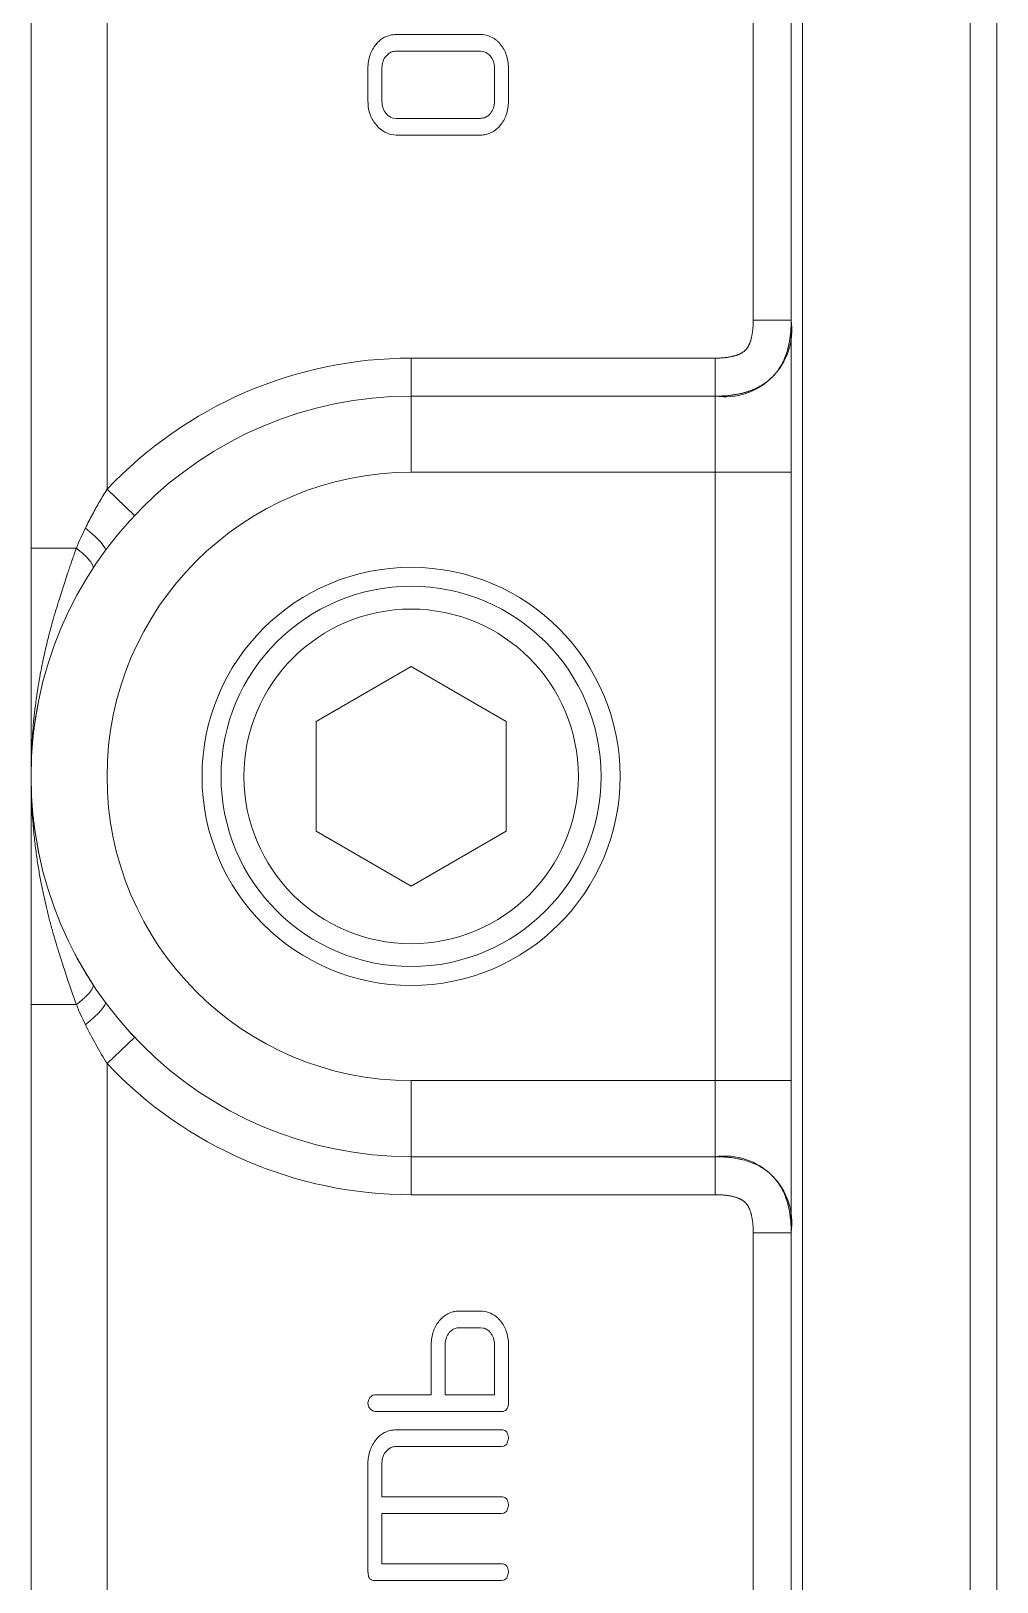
# Model space of a CAD drawing. Header units: millimetres. Extents: x -343 to 390, y -339 to 375.
# Drawn here: x -57.5 to -32.09, y -51.18 to -10.4 of the extents above; entities that cross this region are included whole.
import ezdxf

# ---------------------------------------------------------------- set-up
doc = ezdxf.new("R2010")
doc.units = ezdxf.units.MM
doc.linetypes.add('K5LT_THIN', pattern=[0])

# ---------------------------------------------------------------- blocks, each defined once
blk = doc.blocks.new('U7')
at = {"color": 7, "linetype": 'K5LT_THIN', "lineweight": 18}
for p, q in [((-37.5, 80), (-37.5, -80)), ((-37.207, 80), (-37.207, -80)), ((-32.793, 80), (-32.793, -80)), ((-32.086, 80), (-32.086, -80)), ((-57.5, -24), (-57.5, 24)), ((-55.5, -22.45), (-55.5, 22.45)), ((-38.5, 18), (-38.5, -18)), ((-45.678, -10.491), (-47.896, -10.491)), ((-48.099, -10.999), (-48.16, -11.058)), ((-45.676, -10.93), (-47.897, -10.93)), ((-45.603, -10.938), (-45.676, -10.93)), ((-48.635, -11.372), (-48.635, -12.253)), ((-48.267, -11.371), (-48.267, -12.254)), ((-45.306, -12.254), (-45.306, -11.371)), ((-44.939, -12.253), (-44.939, -11.372)), ((-45.474, -12.626), (-45.414, -12.567)), ((-48.404, -12.883), (-48.355, -12.932)), ((-47.97, -12.687), (-47.897, -12.695)), ((-47.897, -12.695), (-45.676, -12.695)), ((-47.896, -13.134), (-45.678, -13.134)), ((-38.5, -18), (-37.5, -18)), ((-39.5, -19), (-47.5, -19)), ((-47.5, -19), (-47.5, -20)), ((-39.5, -19), (-39.5, -20)), ((-39.5, -20), (-47.5, -20)), ((-47.5, -22), (-47.5, -20)), ((-39.5, -20), (-39.5, -20)), ((-39.5, -20), (-39.5, -22)), ((-39.5, -22), (-47.5, -22)), ((-37.5, -22), (-39.5, -22)), ((-39.5, -22), (-39.5, -38)), ((-55.5, -22.45), (-54.773, -23.137)), ((-57.5, -30), (-57.5, -24)), ((-57.5, -24), (-56.306, -24)), ((-57.5, -24), (-57.5, -28.597)), ((-50, -28.557), (-47.5, -27.113)), ((-47.5, -27.113), (-45, -28.557)), ((-57.5, -29.939), (-57.5, -28.597)), ((-50, -31.443), (-50, -28.557)), ((-45, -28.557), (-45, -31.443)), ((-57.5, -29.939), (-57.5, -30.832)), ((-57.5, -36), (-57.5, -30)), ((-57.5, -30), (-57.5, -30)), ((-57.5, -30.003), (-57.5, -30.006)), ((-57.5, -30.02), (-57.5, -31.409)), ((-47.5, -32.887), (-50, -31.443)), ((-45, -31.443), (-47.5, -32.887)), ((-57.5, -32.021), (-57.5, -32.634)), ((-57.5, -32.634), (-57.5, -36)), ((-57.5, -95), (-57.5, -36)), ((-57.5, -36), (-56.306, -36)), ((-55.5, -37.55), (-54.773, -36.863)), ((-55.5, -87.45), (-55.5, -37.55)), ((-47.5, -38), (-47.5, -40)), ((-47.5, -38), (-39.5, -38)), ((-39.5, -38), (-39.5, -40)), ((-39.5, -38), (-37.5, -38)), ((-47.5, -40), (-39.5, -40)), ((-47.5, -41), (-47.5, -40)), ((-39.5, -41), (-39.5, -40)), ((-47.5, -41), (-39.5, -41)), ((-38.5, -42), (-38.5, -70.029)), ((-38.5, -42), (-37.5, -42)), ((-45.678, -44.059), (-46.232, -44.059)), ((-46.435, -44.567), (-46.495, -44.626)), ((-45.677, -44.498), (-46.232, -44.498)), ((-45.604, -44.506), (-45.677, -44.498)), ((-46.971, -44.94), (-46.971, -46.263)), ((-46.603, -44.939), (-46.603, -46.263)), ((-45.306, -46.263), (-45.306, -44.939)), ((-44.939, -46.482), (-44.939, -44.94)), ((-48.505, -46.271), (-48.587, -46.333)), ((-48.45, -46.263), (-48.505, -46.271)), ((-46.971, -46.263), (-48.45, -46.263)), ((-46.603, -46.263), (-45.306, -46.263)), ((-48.572, -46.636), (-48.51, -46.686)), ((-48.51, -46.686), (-48.45, -46.702)), ((-48.45, -46.702), (-45.123, -46.702)), ((-45.123, -47.184), (-47.896, -47.184)), ((-44.983, -47.245), (-45.01, -47.219)), ((-48.16, -47.751), (-48.099, -47.692)), ((-47.897, -47.623), (-45.124, -47.623)), ((-45.124, -47.623), (-45.059, -47.614)), ((-45.059, -47.614), (-44.983, -47.557)), ((-48.635, -48.064), (-48.635, -50.927)), ((-48.267, -48.946), (-48.267, -48.064)), ((-45.124, -48.946), (-48.267, -48.946)), ((-45.059, -49.376), (-44.983, -49.319)), ((-44.983, -49.007), (-45.01, -48.981)), ((-48.267, -49.385), (-45.124, -49.385)), ((-48.267, -50.708), (-48.267, -49.385)), ((-45.124, -49.385), (-45.059, -49.376)), ((-45.124, -50.708), (-48.267, -50.708)), ((-44.983, -50.769), (-45.01, -50.743)), ((-48.584, -51.098), (-48.569, -51.112)), ((-48.45, -51.147), (-45.123, -51.147)), ((-45.123, -51.147), (-45.059, -51.138)), ((-45.059, -51.138), (-44.983, -51.081))]:
    blk.add_line(p, q, dxfattribs=at)
for radius in [5.5, 5, 4.4]:
    blk.add_circle((-47.5, -30), radius, dxfattribs=at)
for centre, radius, start, end in [((-47.821, -11.245), 0.78, 122.7981, 140.4886), ((-47.914, -11.099), 0.607, 102.725, 122.7981), ((-47.905, -11.142), 0.651, 96.1694, 102.725), ((-47.896, -11.225), 0.735, 90, 96.1694), ((-45.678, -11.159), 0.669, 71.1755, 90), ((-45.669, -11.135), 0.642, 51.9698, 71.1755), ((-47.738, -11.313), 0.888, 140.4886, 161.1727), ((-47.901, -11.252), 0.322, 108.8258, 128.0306), ((-47.897, -11.265), 0.335, 90, 108.8258), ((-45.668, -11.235), 0.305, 57.5948, 77.6877), ((-45.717, -11.312), 0.396, 39.989, 57.5948), ((-45.728, -11.21), 0.738, 45.7108, 51.9698), ((-45.831, -11.315), 0.885, 39.997, 45.7108), ((-45.818, -11.304), 0.868, 18.9164, 39.997), ((-47.566, -11.372), 1.069, 161.1727, 180), ((-47.728, -11.371), 0.539, 161.0877, 180), ((-47.827, -11.337), 0.435, 140.011, 161.0877), ((-45.747, -11.337), 0.435, 18.9123, 39.989), ((-45.845, -11.371), 0.539, 0, 18.9123), ((-46.015, -11.372), 1.076, 0, 18.9164), ((-47.606, -12.253), 1.029, 180, 200.1387), ((-47.794, -12.322), 0.828, 200.1387, 222.6136), ((-47.728, -12.254), 0.539, 180, 198.9123), ((-47.827, -12.287), 0.435, 198.9123, 219.989), ((-47.856, -12.312), 0.396, 219.989, 237.5948), ((-45.672, -12.372), 0.322, 288.8258, 308.0306), ((-45.747, -12.287), 0.435, 320.011, 341.0877), ((-45.845, -12.254), 0.539, 341.0877, 0), ((-45.818, -12.32), 0.868, 320.003, 341.0836), ((-46.015, -12.253), 1.076, 341.0836, 0), ((-47.804, -12.355), 0.799, 226.3445, 246.3197), ((-47.905, -12.389), 0.305, 237.5948, 257.6876), ((-45.676, -12.36), 0.335, 270, 288.8258), ((-45.661, -12.524), 0.609, 282.3033, 302.3947), ((-45.759, -12.37), 0.791, 302.3947, 320.003), ((-47.896, -12.563), 0.571, 246.3197, 270), ((-45.678, -12.408), 0.726, 270, 275.9799), ((-45.67, -12.484), 0.649, 275.9799, 282.3033), ((-39.25, -18.25), 1.768, 261.8697, 8.13), ((-47.5, -30), 11, 90, 136.6582), ((-47.5, -30), 10, 90, 270), ((-47.5, -30), 8, 90, 270), ((-47.5, -30), 11, 223.3418, 270), ((-39.25, -41.75), 1.768, 351.8699, 98.1309), ((-46.073, -44.881), 0.888, 140.518, 161.1922), ((-46.156, -44.813), 0.78, 122.8353, 140.518), ((-46.25, -44.667), 0.606, 102.7573, 122.8353), ((-46.241, -44.709), 0.65, 96.1851, 102.7573), ((-46.232, -44.792), 0.733, 90, 96.1851), ((-45.678, -44.727), 0.668, 71.1724, 90), ((-45.669, -44.702), 0.642, 51.9694, 71.1724), ((-45.728, -44.778), 0.738, 45.7043, 51.9694), ((-45.831, -44.883), 0.885, 39.9861, 45.7043), ((-45.818, -44.872), 0.869, 18.9096, 39.9861), ((-45.899, -44.94), 1.071, 161.1922, 180), ((-46.064, -44.939), 0.538, 161.0708, 180), ((-46.162, -44.906), 0.435, 139.9839, 161.0708), ((-46.237, -44.821), 0.322, 108.8239, 128.0291), ((-46.232, -44.833), 0.335, 90, 108.8239), ((-45.668, -44.804), 0.305, 57.627, 77.7166), ((-45.717, -44.881), 0.396, 40.0161, 57.627), ((-45.747, -44.906), 0.435, 18.9292, 40.0161), ((-45.845, -44.939), 0.538, 0, 18.9292), ((-46.015, -44.94), 1.077, 0, 18.9096), ((-48.389, -46.482), 0.246, 162.1524, 180), ((-48.42, -46.482), 0.215, 180, 202.2331), ((-48.35, -46.495), 0.286, 145.6233, 162.1524), ((-45.321, -46.482), 0.382, 343.3724, 0), ((-48.404, -46.476), 0.232, 202.2331, 223.6477), ((-45.123, -46.468), 0.234, 270, 290.3665), ((-45.089, -46.56), 0.136, 290.3665, 317.1576), ((-45.104, -46.547), 0.155, 317.1576, 343.3724), ((-47.821, -47.937), 0.78, 122.784, 140.4773), ((-47.914, -47.792), 0.607, 102.7127, 122.784), ((-47.905, -47.835), 0.651, 96.1634, 102.7127), ((-47.896, -47.919), 0.735, 90, 96.1634), ((-45.123, -47.398), 0.215, 72.6665, 90), ((-45.107, -47.345), 0.158, 52.4687, 72.6665), ((-45.152, -47.367), 0.208, 15.67, 35.7955), ((-45.281, -47.403), 0.342, 0, 15.67), ((-47.566, -48.064), 1.069, 161.1674, 180), ((-47.738, -48.006), 0.887, 140.4773, 161.1674), ((-47.901, -47.945), 0.321, 108.8275, 128.0306), ((-47.897, -47.957), 0.334, 90, 108.8275), ((-46.249, -47.065), 1.358, 338.7695, 343.9021), ((-45.077, -47.403), 0.139, 343.9021, 0), ((-47.728, -48.064), 0.539, 161.0898, 180), ((-47.827, -48.03), 0.435, 140.0136, 161.0898), ((-45.124, -49.161), 0.215, 72.6721, 90), ((-45.107, -49.107), 0.159, 52.473, 72.6721), ((-45.152, -49.129), 0.208, 15.67, 35.7955), ((-46.249, -48.827), 1.358, 338.7695, 343.9021), ((-45.281, -49.165), 0.342, 0, 15.67), ((-45.077, -49.165), 0.139, 343.9021, 0), ((-48.253, -50.927), 0.381, 180, 196.7032), ((-45.124, -50.923), 0.215, 72.6721, 90), ((-45.107, -50.869), 0.159, 52.473, 72.6721), ((-45.152, -50.891), 0.208, 15.67, 35.7955), ((-46.249, -50.589), 1.358, 338.7695, 343.9021), ((-45.281, -50.927), 0.342, 0, 15.67), ((-45.077, -50.927), 0.139, 343.9021, 0), ((-48.47, -50.992), 0.155, 196.7032, 223.05), ((-48.48, -51), 0.142, 231.3812, 253.3461), ((-48.45, -50.901), 0.246, 253.3461, 270)]:
    blk.add_arc(centre, radius, start, end, dxfattribs=at)
for centre, major_axis, start_param, end_param in [((-56.353, -23.472), (-0.805, 0.593), 3.141593, 4.481401), ((-56.353, -36.528), (0.805, 0.593), 4.943377, 6.283185)]:
    blk.add_ellipse(centre, major_axis=major_axis, ratio=0.173421, start_param=start_param, end_param=end_param, dxfattribs=at)
for points, knots in [([(-39.5, -19), (-39.486, -19), (-39.475, -19), (-39.451, -19), (-39.439, -18.999), (-39.394, -18.998), (-39.361, -18.997), (-39.314, -18.994), (-39.297, -18.993), (-39.265, -18.99), (-39.249, -18.988), (-39.221, -18.985), (-39.209, -18.984), (-39.183, -18.98), (-39.17, -18.979), (-39.145, -18.975), (-39.132, -18.973), (-39.106, -18.968), (-39.093, -18.966), (-39.067, -18.96), (-39.054, -18.957), (-39.036, -18.953), (-39.031, -18.952), (-39.016, -18.948), (-39.006, -18.946), (-38.987, -18.94), (-38.977, -18.938), (-38.957, -18.932), (-38.947, -18.928), (-38.928, -18.922), (-38.918, -18.918), (-38.907, -18.914), (-38.905, -18.913), (-38.896, -18.91), (-38.889, -18.907), (-38.875, -18.901), (-38.867, -18.898), (-38.853, -18.891), (-38.846, -18.888), (-38.831, -18.881), (-38.824, -18.877), (-38.811, -18.87), (-38.805, -18.867), (-38.794, -18.86), (-38.789, -18.857), (-38.779, -18.851), (-38.774, -18.847), (-38.764, -18.841), (-38.76, -18.837), (-38.755, -18.834), (-38.754, -18.833), (-38.745, -18.827), (-38.737, -18.82), (-38.722, -18.807), (-38.715, -18.801), (-38.708, -18.793), (-38.707, -18.793), (-38.707, -18.793), (-38.707, -18.792), (-38.699, -18.785), (-38.693, -18.778), (-38.68, -18.763), (-38.673, -18.755), (-38.667, -18.746), (-38.666, -18.745), (-38.663, -18.74), (-38.659, -18.736), (-38.653, -18.726), (-38.649, -18.721), (-38.643, -18.711), (-38.64, -18.706), (-38.633, -18.695), (-38.63, -18.689), (-38.623, -18.676), (-38.619, -18.669), (-38.612, -18.654), (-38.609, -18.647), (-38.602, -18.633), (-38.599, -18.625), (-38.593, -18.611), (-38.59, -18.604), (-38.587, -18.595), (-38.586, -18.593), (-38.582, -18.582), (-38.578, -18.572), (-38.572, -18.553), (-38.568, -18.543), (-38.562, -18.523), (-38.56, -18.513), (-38.554, -18.494), (-38.552, -18.484), (-38.548, -18.469), (-38.547, -18.464), (-38.543, -18.446), (-38.54, -18.433), (-38.534, -18.407), (-38.532, -18.394), (-38.527, -18.368), (-38.525, -18.355), (-38.521, -18.33), (-38.52, -18.317), (-38.516, -18.291), (-38.515, -18.279), (-38.512, -18.251), (-38.51, -18.235), (-38.507, -18.203), (-38.506, -18.186), (-38.503, -18.139), (-38.502, -18.106), (-38.5, -18.049), (-38.5, -18.027), (-38.5, -18)], [7.664257, 7.664257, 7.664257, 7.664257, 7.990523, 7.990523, 8.321273, 8.321273, 9.196598, 9.196598, 9.642484, 9.642484, 10.095224, 10.095224, 10.446111, 10.446111, 10.820208, 10.820208, 11.201138, 11.201138, 11.590201, 11.590201, 11.989027, 11.989027, 12.151955, 12.151955, 12.468122, 12.468122, 12.792813, 12.792813, 13.127697, 13.127697, 13.474894, 13.474894, 13.529832, 13.529832, 13.79585, 13.79585, 14.071454, 14.071454, 14.358425, 14.358425, 14.658893, 14.658893, 14.909261, 14.909261, 15.15159, 15.15159, 15.386753, 15.386753, 15.615738, 15.615738, 15.641164, 15.641164, 16.067463, 16.067463, 16.484057, 16.484057, 16.5, 16.5, 16.515943, 16.515943, 16.932537, 16.932537, 17.358836, 17.358836, 17.384262, 17.384262, 17.613247, 17.613247, 17.84841, 17.84841, 18.090739, 18.090739, 18.341107, 18.341107, 18.641575, 18.641575, 18.928546, 18.928546, 19.20415, 19.20415, 19.470168, 19.470168, 19.525106, 19.525106, 19.872303, 19.872303, 20.207187, 20.207187, 20.531878, 20.531878, 20.848045, 20.848045, 21.010973, 21.010973, 21.409799, 21.409799, 21.798862, 21.798862, 22.179792, 22.179792, 22.553889, 22.553889, 22.904776, 22.904776, 23.357516, 23.357516, 23.803402, 23.803402, 24.678727, 24.678727, 25.335743, 25.335743, 25.335743, 25.335743]), ([(-37.5, -18), (-37.5, -18), (-37.5, -18), (-37.5, -18.002), (-37.5, -18.003), (-37.5, -18.008), (-37.5, -18.01), (-37.5, -18.017), (-37.5, -18.022), (-37.5, -18.035), (-37.5, -18.044), (-37.501, -18.07), (-37.501, -18.087), (-37.502, -18.138), (-37.504, -18.173), (-37.506, -18.212), (-37.506, -18.216), (-37.508, -18.248), (-37.51, -18.276), (-37.514, -18.327), (-37.517, -18.35), (-37.521, -18.393), (-37.524, -18.412), (-37.529, -18.45), (-37.531, -18.469), (-37.537, -18.508), (-37.54, -18.528), (-37.547, -18.569), (-37.551, -18.59), (-37.56, -18.633), (-37.564, -18.654), (-37.572, -18.688), (-37.575, -18.701), (-37.581, -18.723), (-37.583, -18.732), (-37.59, -18.759), (-37.595, -18.777), (-37.605, -18.813), (-37.611, -18.832), (-37.623, -18.87), (-37.63, -18.89), (-37.642, -18.924), (-37.647, -18.939), (-37.654, -18.957), (-37.656, -18.96), (-37.659, -18.97), (-37.662, -18.976), (-37.67, -18.995), (-37.675, -19.008), (-37.685, -19.031), (-37.689, -19.042), (-37.694, -19.052)], [0.000792, 0.000792, 0.000792, 0.000792, 0.006087, 0.006087, 0.126505, 0.126505, 0.336764, 0.336764, 0.674619, 0.674619, 1.35033, 1.35033, 2.701753, 2.701753, 5.404597, 5.404597, 5.728461, 5.728461, 7.892144, 7.892144, 9.720424, 9.720424, 11.240929, 11.240929, 12.717687, 12.717687, 14.312901, 14.312901, 15.962314, 15.962314, 17.675805, 17.675805, 18.684468, 18.684468, 19.424633, 19.424633, 20.874202, 20.874202, 22.392419, 22.392419, 23.992099, 23.992099, 25.222911, 25.222911, 25.496951, 25.496951, 26.034785, 26.034785, 27.117766, 27.117766, 28, 28, 28, 28]), ([(-37.5, -18), (-37.5, -18), (-37.5, -18), (-37.5, -18.003), (-37.5, -18.006), (-37.5, -18.009), (-37.5, -18.01), (-37.5, -18.013), (-37.5, -18.016), (-37.5, -18.025), (-37.5, -18.031), (-37.5, -18.05), (-37.5, -18.063), (-37.501, -18.102), (-37.502, -18.128), (-37.505, -18.195), (-37.507, -18.236), (-37.512, -18.301), (-37.514, -18.324), (-37.519, -18.371), (-37.522, -18.395), (-37.527, -18.438), (-37.529, -18.456), (-37.535, -18.495), (-37.538, -18.515), (-37.545, -18.556), (-37.549, -18.577), (-37.554, -18.605), (-37.556, -18.612), (-37.557, -18.619)], [0.000621, 0.000621, 0.000621, 0.000621, 0.005, 0.005, 0.184558, 0.184558, 0.201302, 0.201302, 0.36933, 0.36933, 0.738873, 0.738873, 1.477959, 1.477959, 2.956131, 2.956131, 5.356131, 5.356131, 6.707481, 6.707481, 8.097291, 8.097291, 9.190513, 9.190513, 10.371057, 10.371057, 11.5914, 11.5914, 12, 12, 12, 12]), ([(-37.5, -18), (-37.5, -18), (-37.5, -18), (-37.5, -18.002), (-37.5, -18.003), (-37.5, -18.007), (-37.5, -18.008), (-37.5, -18.01), (-37.5, -18.01), (-37.5, -18.014), (-37.5, -18.017), (-37.5, -18.027), (-37.5, -18.033), (-37.5, -18.054), (-37.501, -18.068), (-37.501, -18.097), (-37.502, -18.112), (-37.503, -18.142), (-37.503, -18.157), (-37.504, -18.172), (-37.504, -18.173), (-37.505, -18.193), (-37.506, -18.213), (-37.507, -18.232)], [0.000409, 0.000409, 0.000409, 0.000409, 0.003, 0.003, 0.065129, 0.065129, 0.1304, 0.1304, 0.142075, 0.142075, 0.26094, 0.26094, 0.52202, 0.52202, 1.044181, 1.044181, 1.644181, 1.644181, 2.214641, 2.214641, 2.244181, 2.244181, 3, 3, 3, 3]), ([(-37.5, -18), (-37.5, -18.006), (-37.5, -18.012), (-37.5, -18.024), (-37.5, -18.03), (-37.5, -18.042), (-37.5, -18.048), (-37.501, -18.067), (-37.501, -18.08), (-37.501, -18.092)], [0.0003501, 0.0003501, 0.0003501, 0.0003501, 0.2, 0.2, 0.4, 0.4, 0.6, 0.6, 1, 1, 1, 1]), ([(-39.372, -19.998), (-39.346, -19.997), (-39.32, -19.996), (-39.261, -19.993), (-39.229, -19.99), (-39.173, -19.986), (-39.15, -19.983), (-39.107, -19.979), (-39.088, -19.976), (-39.05, -19.971), (-39.031, -19.969), (-38.994, -19.963), (-38.976, -19.96), (-38.956, -19.957), (-38.953, -19.956), (-38.931, -19.953), (-38.91, -19.949), (-38.867, -19.94), (-38.846, -19.936), (-38.812, -19.928), (-38.799, -19.925), (-38.778, -19.919), (-38.768, -19.917), (-38.741, -19.91), (-38.723, -19.905), (-38.687, -19.895), (-38.668, -19.889), (-38.63, -19.877), (-38.61, -19.87), (-38.576, -19.858), (-38.561, -19.853), (-38.543, -19.846), (-38.54, -19.844), (-38.53, -19.841), (-38.524, -19.838), (-38.505, -19.83), (-38.492, -19.825), (-38.462, -19.812), (-38.446, -19.805), (-38.411, -19.789), (-38.394, -19.78), (-38.358, -19.762), (-38.34, -19.752), (-38.306, -19.733), (-38.29, -19.724), (-38.26, -19.706), (-38.245, -19.696), (-38.215, -19.677), (-38.2, -19.667), (-38.176, -19.649), (-38.165, -19.642), (-38.153, -19.633), (-38.152, -19.632), (-38.147, -19.628), (-38.144, -19.626), (-38.135, -19.619), (-38.129, -19.614), (-38.11, -19.599), (-38.098, -19.59), (-38.062, -19.559), (-38.039, -19.538), (-38.011, -19.511), (-38.005, -19.505), (-37.999, -19.499), (-37.998, -19.498), (-37.997, -19.497), (-37.996, -19.496), (-37.996, -19.496)], [0, 0, 0, 0, 2.047485, 2.047485, 4.572906, 4.572906, 6.400547, 6.400547, 7.920327, 7.920327, 9.396459, 9.396459, 10.830851, 10.830851, 10.991114, 10.991114, 12.639924, 12.639924, 14.352841, 14.352841, 15.362128, 15.362128, 16.102164, 16.102164, 17.551697, 17.551697, 19.069547, 19.069547, 20.668832, 20.668832, 21.899045, 21.899045, 22.173028, 22.173028, 22.711031, 22.711031, 23.794231, 23.794231, 25.213002, 25.213002, 26.726984, 26.726984, 28.355111, 28.355111, 29.751779, 29.751779, 31.136621, 31.136621, 32.511116, 32.511116, 33.513801, 33.513801, 33.667491, 33.667491, 33.968819, 33.968819, 34.573536, 34.573536, 35.789536, 35.789536, 38.236868, 38.236868, 38.835905, 38.835905, 38.935722, 38.935722, 39, 39, 39, 39]), ([(-39.042, -19.97), (-39.037, -19.97), (-39.033, -19.969), (-39.021, -19.967), (-39.013, -19.966), (-38.989, -19.962), (-38.973, -19.96), (-38.937, -19.954), (-38.916, -19.95), (-38.874, -19.941), (-38.852, -19.937), (-38.816, -19.929), (-38.801, -19.925), (-38.778, -19.919), (-38.768, -19.917), (-38.741, -19.91), (-38.723, -19.905), (-38.687, -19.895), (-38.668, -19.889), (-38.63, -19.877), (-38.61, -19.87), (-38.576, -19.858), (-38.561, -19.853), (-38.543, -19.846), (-38.54, -19.844), (-38.53, -19.841), (-38.524, -19.838), (-38.505, -19.83), (-38.492, -19.825), (-38.462, -19.812), (-38.446, -19.805), (-38.411, -19.789), (-38.394, -19.78), (-38.358, -19.762), (-38.34, -19.752), (-38.306, -19.733), (-38.29, -19.724), (-38.26, -19.706), (-38.245, -19.696), (-38.215, -19.677), (-38.2, -19.667), (-38.176, -19.649), (-38.165, -19.642), (-38.153, -19.633), (-38.152, -19.632), (-38.147, -19.628), (-38.144, -19.626), (-38.135, -19.619), (-38.129, -19.614), (-38.11, -19.599), (-38.098, -19.59), (-38.062, -19.559), (-38.039, -19.538), (-38.011, -19.511), (-38.005, -19.505), (-37.999, -19.499), (-37.998, -19.498), (-37.997, -19.497), (-37.996, -19.496), (-37.996, -19.496)], [0, 0, 0, 0, 0.376174, 0.376174, 1.074784, 1.074784, 2.472003, 2.472003, 4.314394, 4.314394, 6.228468, 6.228468, 7.541351, 7.541351, 8.369607, 8.369607, 9.991934, 9.991934, 11.690719, 11.690719, 13.480644, 13.480644, 14.859918, 14.859918, 15.16657, 15.16657, 15.768679, 15.768679, 16.980948, 16.980948, 18.568887, 18.568887, 20.263388, 20.263388, 22.085644, 22.085644, 23.648843, 23.648843, 25.198807, 25.198807, 26.737189, 26.737189, 27.859635, 27.859635, 28.03165, 28.03165, 28.368905, 28.368905, 29.045722, 29.045722, 30.406703, 30.406703, 33.145827, 33.145827, 33.816339, 33.816339, 33.928058, 33.928058, 34, 34, 34, 34]), ([(-38.522, -19.837), (-38.52, -19.837), (-38.519, -19.836), (-38.504, -19.83), (-38.49, -19.824), (-38.461, -19.812), (-38.444, -19.804), (-38.41, -19.788), (-38.392, -19.78), (-38.356, -19.761), (-38.338, -19.751), (-38.304, -19.732), (-38.289, -19.723), (-38.258, -19.705), (-38.243, -19.695), (-38.213, -19.676), (-38.199, -19.666), (-38.174, -19.648), (-38.165, -19.641), (-38.153, -19.633), (-38.152, -19.632), (-38.147, -19.628), (-38.144, -19.626), (-38.135, -19.619), (-38.129, -19.614), (-38.11, -19.599), (-38.098, -19.589), (-38.062, -19.559), (-38.039, -19.538), (-38.011, -19.511), (-38.005, -19.505), (-37.999, -19.499), (-37.998, -19.498), (-37.997, -19.497), (-37.996, -19.496), (-37.996, -19.496)], [1.703285, 1.703285, 1.703285, 1.703285, 1.931898, 1.931898, 3.57122, 3.57122, 5.671468, 5.671468, 7.913149, 7.913149, 10.323833, 10.323833, 12.391728, 12.391728, 14.442105, 14.442105, 16.477012, 16.477012, 17.884635, 17.884635, 18.11201, 18.11201, 18.558862, 18.558862, 19.455631, 19.455631, 21.258908, 21.258908, 24.888223, 24.888223, 25.757238, 25.757238, 25.90491, 25.90491, 26, 26, 26, 26]), ([(-55.5, -22.45), (-55.567, -22.557), (-55.698, -22.774), (-55.889, -23.115), (-56.009, -23.35), (-56.069, -23.472)], [0, 0, 0, 0, 1.955931, 3.911862, 6, 6, 6, 6]), ([(-57.5, -30), (-57.5, -29.992), (-57.5, -29.977), (-57.5, -29.953), (-57.5, -29.927), (-57.5, -29.89), (-57.499, -29.822), (-57.497, -29.687), (-57.49, -29.423), (-57.469, -28.983), (-57.418, -28.385), (-57.332, -27.729), (-57.224, -27.127), (-57.117, -26.64), (-57.021, -26.251), (-56.932, -25.925), (-56.847, -25.633), (-56.768, -25.374), (-56.693, -25.138), (-56.624, -24.927), (-56.561, -24.734), (-56.506, -24.569), (-56.457, -24.423), (-56.411, -24.29), (-56.367, -24.167), (-56.332, -24.069), (-56.313, -24.018), (-56.306, -24)], [0, 0, 0, 0, 0.113665, 0.216928, 0.320571, 0.481867, 0.738927, 1.261303, 2.358687, 4.422072, 7.399362, 10.712824, 13.609529, 15.850569, 17.575096, 19.101027, 20.454818, 21.697975, 22.755629, 23.764179, 24.640927, 25.429931, 26.042893, 26.640241, 27.269097, 27.744891, 28, 28, 28, 28]), ([(-55.872, -24.531), (-55.864, -24.518), (-55.859, -24.487), (-55.882, -24.427), (-55.926, -24.358), (-55.99, -24.281), (-56.075, -24.195), (-56.181, -24.1), (-56.262, -24.034), (-56.306, -24)], [0, 0, 0, 0, 1.667803, 3.125977, 4.435093, 5.788369, 7.155611, 8.554017, 10, 10, 10, 10]), ([(-57.5, -29.975), (-57.5, -29.966), (-57.5, -29.957), (-57.5, -29.935), (-57.5, -29.922), (-57.499, -29.882), (-57.499, -29.856), (-57.498, -29.776), (-57.496, -29.722), (-57.491, -29.563), (-57.486, -29.457), (-57.47, -29.221), (-57.46, -29.092), (-57.433, -28.833), (-57.417, -28.704), (-57.372, -28.396), (-57.341, -28.217), (-57.306, -28.039)], [0, 0, 0, 0, 0.218071, 0.218071, 0.545178, 0.545178, 1.199392, 1.199392, 2.507819, 2.507819, 5.124673, 5.124673, 8.324673, 8.324673, 11.524673, 11.524673, 16, 16, 16, 16]), ([(-56.306, -36), (-56.337, -35.927), (-56.386, -35.778), (-56.461, -35.566), (-56.532, -35.352), (-56.605, -35.132), (-56.684, -34.888), (-56.767, -34.628), (-56.853, -34.349), (-56.938, -34.054), (-57.02, -33.75), (-57.097, -33.442), (-57.169, -33.128), (-57.236, -32.798), (-57.299, -32.447), (-57.358, -32.071), (-57.408, -31.67), (-57.457, -31.175), (-57.483, -30.758), (-57.494, -30.449), (-57.496, -30.334), (-57.498, -30.257), (-57.499, -30.197), (-57.499, -30.139), (-57.5, -30.09), (-57.5, -30.054), (-57.5, -30.039), (-57.5, -30.028), (-57.5, -30.019), (-57.5, -30.011), (-57.5, -30.004), (-57.5, -30.001)], [0, 0, 0, 0, 1.204454, 2.345151, 3.35031, 4.566881, 5.821601, 7.238872, 8.731128, 10.322136, 12.004551, 13.639637, 15.294655, 17.058213, 18.945779, 20.933382, 23.089234, 25.341919, 28.846731, 29.74154, 30.274671, 30.682639, 30.965442, 31.228923, 31.618604, 31.727236, 31.7964, 31.848931, 31.899189, 31.949545, 32, 32, 32, 32]), ([(-57.5, -30.02), (-57.5, -30.02), (-57.5, -30.021), (-57.5, -30.022), (-57.5, -30.022), (-57.5, -30.023), (-57.5, -30.024), (-57.5, -30.025), (-57.5, -30.026), (-57.5, -30.029), (-57.5, -30.031), (-57.5, -30.033), (-57.5, -30.034), (-57.5, -30.067), (-57.5, -30.099), (-57.499, -30.166), (-57.498, -30.201), (-57.496, -30.307), (-57.493, -30.376), (-57.484, -30.581), (-57.475, -30.715), (-57.452, -30.987), (-57.437, -31.126), (-57.402, -31.404), (-57.381, -31.542), (-57.334, -31.822), (-57.307, -31.963), (-57.276, -32.103)], [0, 0, 0, 0, 0.012857, 0.012857, 0.025714, 0.025714, 0.038571, 0.038571, 0.062535, 0.062535, 0.110461, 0.110461, 0.129997, 0.129997, 0.888787, 0.888787, 1.787661, 1.787661, 3.560714, 3.560714, 7.10682, 7.10682, 10.70682, 10.70682, 14.30682, 14.30682, 18, 18, 18, 18]), ([(-55.871, -35.47), (-55.872, -35.47), (-55.872, -35.469), (-55.872, -35.469), (-55.873, -35.468), (-55.874, -35.466), (-55.875, -35.465), (-55.877, -35.462), (-55.878, -35.46), (-55.882, -35.454), (-55.885, -35.45), (-55.892, -35.438), (-55.898, -35.43), (-55.913, -35.405), (-55.924, -35.389), (-55.955, -35.34), (-55.976, -35.307), (-56.03, -35.219), (-56.063, -35.165), (-56.128, -35.056), (-56.16, -35), (-56.223, -34.889), (-56.255, -34.833), (-56.309, -34.734), (-56.332, -34.69), (-56.355, -34.646)], [0.010181, 0.010181, 0.010181, 0.010181, 0.0175, 0.0175, 0.053846, 0.053846, 0.107692, 0.107692, 0.215384, 0.215384, 0.430768, 0.430768, 0.861537, 0.861537, 1.723073, 1.723073, 3.446147, 3.446147, 6.246147, 6.246147, 9.046147, 9.046147, 11.846147, 11.846147, 14, 14, 14, 14]), ([(-55.871, -35.47), (-55.863, -35.483), (-55.858, -35.515), (-55.883, -35.577), (-55.93, -35.649), (-55.995, -35.725), (-56.077, -35.808), (-56.165, -35.886), (-56.243, -35.951), (-56.288, -35.986), (-56.306, -36)], [0, 0, 0, 0, 1.875266, 3.562734, 5.029291, 6.516383, 7.938792, 9.32963, 10.338538, 11, 11, 11, 11]), ([(-54.773, -36.863), (-54.773, -36.863), (-54.773, -36.863), (-54.773, -36.863), (-54.773, -36.863), (-54.774, -36.862), (-54.774, -36.862), (-54.775, -36.861), (-54.775, -36.861), (-54.777, -36.859), (-54.778, -36.858), (-54.781, -36.854), (-54.783, -36.852), (-54.79, -36.845), (-54.794, -36.841), (-54.807, -36.827), (-54.815, -36.819), (-54.831, -36.802), (-54.839, -36.793), (-54.862, -36.768), (-54.877, -36.751), (-54.893, -36.734)], [0.000497, 0.000497, 0.000497, 0.000497, 0.013333, 0.013333, 0.053331, 0.053331, 0.106662, 0.106662, 0.213323, 0.213323, 0.426647, 0.426647, 0.853294, 0.853294, 1.706587, 1.706587, 3.306587, 3.306587, 4.906587, 4.906587, 8, 8, 8, 8]), ([(-39.5, -40), (-39.494, -40), (-39.488, -40), (-39.476, -40), (-39.47, -40), (-39.458, -40), (-39.452, -40), (-39.433, -40.001), (-39.42, -40.001), (-39.408, -40.001)], [0.0001206, 0.0001206, 0.0001206, 0.0001206, 0.2, 0.2, 0.4, 0.4, 0.6, 0.6, 1, 1, 1, 1]), ([(-39.5, -40), (-39.5, -40), (-39.5, -40), (-39.498, -40), (-39.497, -40), (-39.493, -40), (-39.492, -40), (-39.487, -40), (-39.484, -40), (-39.473, -40), (-39.467, -40), (-39.446, -40), (-39.432, -40.001), (-39.403, -40.001), (-39.388, -40.002), (-39.357, -40.003), (-39.342, -40.003), (-39.307, -40.005), (-39.287, -40.006), (-39.268, -40.007)], [0.000141, 0.000141, 0.000141, 0.000141, 0.003, 0.003, 0.065129, 0.065129, 0.1304, 0.1304, 0.26094, 0.26094, 0.52202, 0.52202, 1.044181, 1.044181, 1.644181, 1.644181, 2.244181, 2.244181, 3, 3, 3, 3]), ([(-39.5, -40), (-39.5, -40), (-39.5, -40), (-39.497, -40), (-39.494, -40), (-39.488, -40), (-39.485, -40), (-39.475, -40), (-39.469, -40), (-39.45, -40), (-39.436, -40), (-39.397, -40.001), (-39.372, -40.002), (-39.302, -40.005), (-39.257, -40.008), (-39.189, -40.013), (-39.165, -40.015), (-39.118, -40.02), (-39.094, -40.023), (-39.052, -40.028), (-39.033, -40.031), (-38.994, -40.037), (-38.974, -40.04), (-38.933, -40.047), (-38.912, -40.051), (-38.87, -40.059), (-38.848, -40.064), (-38.822, -40.07), (-38.818, -40.071), (-38.814, -40.072)], [0.000256, 0.000256, 0.000256, 0.000256, 0.006154, 0.006154, 0.221687, 0.221687, 0.443886, 0.443886, 0.888284, 0.888284, 1.777082, 1.777082, 3.554676, 3.554676, 6.674073, 6.674073, 8.299017, 8.299017, 9.970694, 9.970694, 11.286111, 11.286111, 12.707124, 12.707124, 14.17633, 14.17633, 15.702704, 15.702704, 16, 16, 16, 16]), ([(-38.5, -42), (-38.5, -41.986), (-38.5, -41.975), (-38.5, -41.951), (-38.501, -41.939), (-38.502, -41.894), (-38.503, -41.861), (-38.506, -41.814), (-38.507, -41.797), (-38.51, -41.765), (-38.512, -41.749), (-38.515, -41.721), (-38.516, -41.709), (-38.52, -41.683), (-38.521, -41.67), (-38.525, -41.645), (-38.527, -41.632), (-38.532, -41.606), (-38.534, -41.593), (-38.54, -41.567), (-38.543, -41.554), (-38.547, -41.536), (-38.548, -41.531), (-38.552, -41.516), (-38.554, -41.506), (-38.56, -41.487), (-38.562, -41.477), (-38.568, -41.457), (-38.572, -41.447), (-38.578, -41.428), (-38.582, -41.418), (-38.586, -41.407), (-38.587, -41.405), (-38.59, -41.396), (-38.593, -41.389), (-38.599, -41.375), (-38.602, -41.367), (-38.609, -41.353), (-38.612, -41.346), (-38.619, -41.331), (-38.623, -41.324), (-38.63, -41.311), (-38.633, -41.305), (-38.64, -41.294), (-38.643, -41.289), (-38.649, -41.279), (-38.653, -41.274), (-38.659, -41.264), (-38.663, -41.26), (-38.666, -41.255), (-38.667, -41.254), (-38.67, -41.249), (-38.673, -41.245), (-38.68, -41.237), (-38.683, -41.233), (-38.693, -41.222), (-38.699, -41.215), (-38.707, -41.208), (-38.707, -41.207), (-38.707, -41.207), (-38.708, -41.207), (-38.715, -41.199), (-38.722, -41.193), (-38.733, -41.183), (-38.737, -41.18), (-38.745, -41.173), (-38.749, -41.17), (-38.754, -41.167), (-38.755, -41.166), (-38.76, -41.163), (-38.764, -41.159), (-38.774, -41.153), (-38.779, -41.149), (-38.789, -41.143), (-38.794, -41.14), (-38.805, -41.133), (-38.811, -41.13), (-38.824, -41.123), (-38.831, -41.119), (-38.846, -41.112), (-38.853, -41.109), (-38.867, -41.102), (-38.875, -41.099), (-38.889, -41.093), (-38.896, -41.09), (-38.905, -41.087), (-38.907, -41.086), (-38.918, -41.082), (-38.928, -41.078), (-38.947, -41.072), (-38.957, -41.068), (-38.977, -41.062), (-38.987, -41.06), (-39.006, -41.054), (-39.016, -41.052), (-39.031, -41.048), (-39.036, -41.047), (-39.054, -41.043), (-39.067, -41.04), (-39.093, -41.034), (-39.106, -41.032), (-39.132, -41.027), (-39.145, -41.025), (-39.17, -41.021), (-39.183, -41.02), (-39.209, -41.016), (-39.221, -41.015), (-39.249, -41.012), (-39.265, -41.01), (-39.297, -41.007), (-39.314, -41.006), (-39.361, -41.003), (-39.394, -41.002), (-39.451, -41), (-39.473, -41), (-39.5, -41)], [6.408201, 6.408201, 6.408201, 6.408201, 6.680997, 6.680997, 6.957542, 6.957542, 7.689415, 7.689415, 8.062227, 8.062227, 8.440769, 8.440769, 8.734151, 8.734151, 9.04694, 9.04694, 9.36544, 9.36544, 9.690742, 9.690742, 10.024206, 10.024206, 10.160433, 10.160433, 10.424786, 10.424786, 10.696264, 10.696264, 10.976266, 10.976266, 11.266562, 11.266562, 11.312497, 11.312497, 11.534918, 11.534918, 11.765355, 11.765355, 12.005296, 12.005296, 12.256522, 12.256522, 12.465859, 12.465859, 12.668473, 12.668473, 12.865096, 12.865096, 13.056555, 13.056555, 13.077814, 13.077814, 13.257521, 13.257521, 13.434248, 13.434248, 13.782569, 13.782569, 13.795899, 13.795899, 13.809229, 13.809229, 14.15755, 14.15755, 14.334277, 14.334277, 14.513985, 14.513985, 14.535244, 14.535244, 14.726702, 14.726702, 14.923325, 14.923325, 15.12594, 15.12594, 15.335277, 15.335277, 15.586502, 15.586502, 15.826444, 15.826444, 16.05688, 16.05688, 16.279302, 16.279302, 16.325236, 16.325236, 16.615533, 16.615533, 16.895534, 16.895534, 17.167013, 17.167013, 17.431365, 17.431365, 17.567592, 17.567592, 17.901056, 17.901056, 18.226358, 18.226358, 18.544859, 18.544859, 18.857648, 18.857648, 19.151029, 19.151029, 19.529572, 19.529572, 19.902384, 19.902384, 20.634257, 20.634257, 21.183597, 21.183597, 21.183597, 21.183597]), ([(-37.502, -41.872), (-37.503, -41.846), (-37.504, -41.82), (-37.507, -41.761), (-37.51, -41.729), (-37.514, -41.673), (-37.517, -41.65), (-37.521, -41.607), (-37.524, -41.588), (-37.529, -41.55), (-37.531, -41.531), (-37.537, -41.492), (-37.54, -41.472), (-37.547, -41.431), (-37.551, -41.41), (-37.56, -41.367), (-37.564, -41.346), (-37.572, -41.312), (-37.575, -41.299), (-37.581, -41.278), (-37.583, -41.268), (-37.59, -41.241), (-37.595, -41.223), (-37.605, -41.187), (-37.611, -41.168), (-37.623, -41.13), (-37.63, -41.11), (-37.64, -41.082), (-37.643, -41.073), (-37.646, -41.064)], [0, 0, 0, 0, 1.942491, 1.942491, 4.338399, 4.338399, 6.072321, 6.072321, 7.514153, 7.514153, 8.914592, 8.914592, 10.427476, 10.427476, 11.991737, 11.991737, 13.616819, 13.616819, 14.574314, 14.574314, 15.276407, 15.276407, 16.651612, 16.651612, 18.09163, 18.09163, 19.608909, 19.608909, 20.315316, 20.315316, 20.315316, 20.315316]), ([(-37.53, -41.542), (-37.53, -41.537), (-37.531, -41.533), (-37.533, -41.521), (-37.534, -41.513), (-37.538, -41.489), (-37.54, -41.473), (-37.546, -41.437), (-37.55, -41.416), (-37.559, -41.374), (-37.563, -41.352), (-37.571, -41.316), (-37.575, -41.301), (-37.581, -41.278), (-37.583, -41.268), (-37.59, -41.241), (-37.595, -41.223), (-37.605, -41.187), (-37.611, -41.168), (-37.623, -41.13), (-37.63, -41.11), (-37.64, -41.082), (-37.643, -41.074), (-37.646, -41.065)], [0, 0, 0, 0, 0.354046, 0.354046, 1.011559, 1.011559, 2.326586, 2.326586, 4.060607, 4.060607, 5.862095, 5.862095, 7.097738, 7.097738, 7.877281, 7.877281, 9.404184, 9.404184, 11.003049, 11.003049, 12.687691, 12.687691, 13.443855, 13.443855, 13.443855, 13.443855])]:
    blk.add_open_spline(points, degree=3, knots=knots, dxfattribs=at)
for points, degree in [([(-37.5, -18), (-37.5, -20), (-39.5, -20)], 2), ([(-56.306, -24), (-56.234, -23.804), (-56.153, -23.649), (-56.069, -23.472)], 3), ([(-56.069, -36.528), (-56.15, -36.357), (-56.237, -36.187), (-56.306, -36)], 3), ([(-56.069, -36.528), (-55.897, -36.879), (-55.707, -37.222), (-55.5, -37.55)], 3), ([(-37.5, -42), (-37.5, -40), (-39.5, -40)], 2)]:
    blk.add_open_spline(points, degree=degree, dxfattribs=at)
blk = doc.blocks.new('U0')
blk.add_blockref('U7', (0, 0))

msp = doc.modelspace()

# ---------------------------------------------------------------- block references
msp.add_blockref('U0', (0, 0))

doc.saveas('drawing.dxf')
